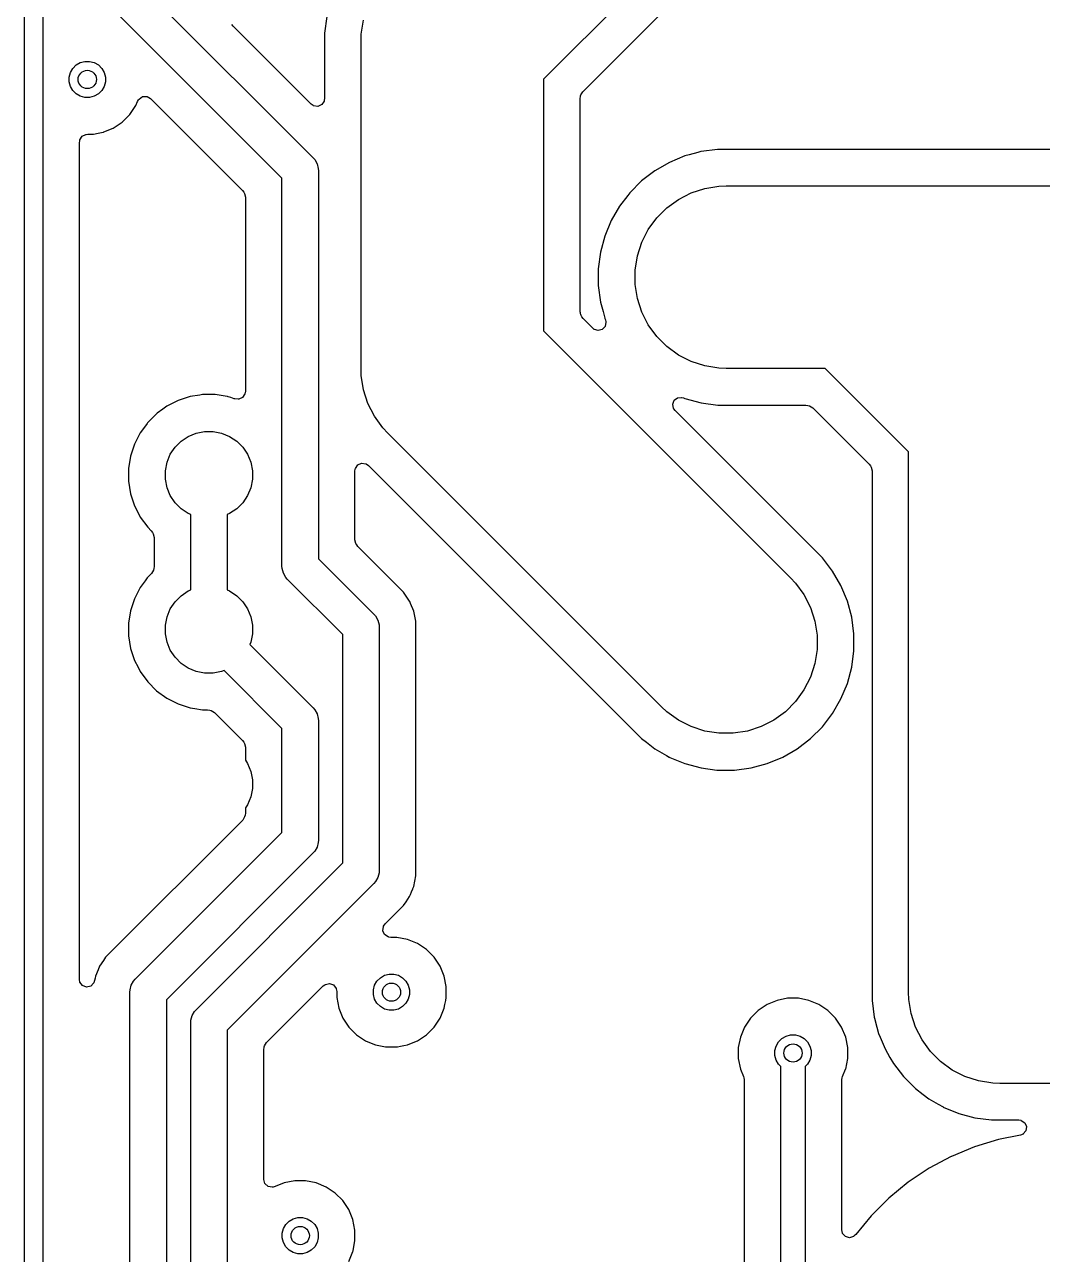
# Model space of a CAD drawing. Header units: inches. Extents: x 1.32 to 5.22, y -7.01 to -1.14.
# Drawn here: x 2.42 to 3.079, y -4.717 to -3.921 of the extents above; entities that cross this region are included whole.
import ezdxf

# ---------------------------------------------------------------- set-up
doc = ezdxf.new("R2010")
doc.units = ezdxf.units.IN
doc.header["$MEASUREMENT"] = 0
doc.layers.add('F.Cu', color=13, linetype='CONTINUOUS', true_color=0xc83434)

msp = doc.modelspace()

# ---------------------------------------------------------------- linework, layer by layer
at = {"layer": 'F.Cu', "linetype": 'CONTINUOUS'}
for p, q in [((2.87387, -3.83858), (2.75591, -3.95655)), ((2.4626, -3.86322), (2.60678, -4.0074)), ((2.78127, -3.96462), (2.88174, -3.86415)), ((2.43189, -3.88268), (2.43189, -4.74637)), ((2.58661, -4.02064), (2.44244, -3.87646)), ((2.42008, -4.74882), (2.42008, -3.88512)), ((2.55505, -3.92224), (2.55422, -3.92112)), ((2.60542, -3.9726), (2.55505, -3.92224)), ((2.61557, -3.91592), (2.61415, -3.92667)), ((2.63798, -3.92745), (2.63943, -3.9183)), ((2.61415, -3.92667), (2.61415, -3.92667)), ((2.61415, -3.92667), (2.61415, -3.96885)), ((2.6378, -3.93209), (2.63798, -3.92745)), ((2.6378, -4.1437), (2.6378, -3.93209)), ((2.45344, -3.94732), (2.45611, -3.94578)), ((2.45611, -3.94578), (2.45909, -3.94498)), ((2.45909, -3.94498), (2.46217, -3.94498)), ((2.46217, -3.94498), (2.46515, -3.94578)), ((2.46515, -3.94578), (2.46782, -3.94732)), ((2.44892, -3.95515), (2.44972, -3.95217)), ((2.44972, -3.95217), (2.45126, -3.9495)), ((2.45126, -3.9495), (2.45344, -3.94732)), ((2.46782, -3.94732), (2.47, -3.9495)), ((2.47, -3.9495), (2.47154, -3.95217)), ((2.47154, -3.95217), (2.47234, -3.95515)), ((2.44892, -3.95823), (2.44892, -3.95515)), ((2.44972, -3.96121), (2.44892, -3.95823)), ((2.45126, -3.96388), (2.44972, -3.96121)), ((2.47154, -3.96121), (2.47, -3.96388)), ((2.47234, -3.95823), (2.47154, -3.96121)), ((2.47234, -3.95515), (2.47234, -3.95823)), ((2.75591, -3.95655), (2.75591, -4.11924)), ((2.45344, -3.96606), (2.45126, -3.96388)), ((2.45611, -3.9676), (2.45344, -3.96606)), ((2.45909, -3.9684), (2.45611, -3.9676)), ((2.46217, -3.9684), (2.45909, -3.9684)), ((2.46515, -3.9676), (2.46217, -3.9684)), ((2.46782, -3.96606), (2.46515, -3.9676)), ((2.47, -3.96388), (2.46782, -3.96606)), ((2.49308, -3.971), (2.49379, -3.96981)), ((2.49379, -3.96981), (2.49413, -3.96938)), ((2.49413, -3.96938), (2.49639, -3.96781)), ((2.49639, -3.96781), (2.49914, -3.96771)), ((2.49914, -3.96771), (2.49934, -3.96776)), ((2.49934, -3.96776), (2.50158, -3.96904)), ((2.50158, -3.96904), (2.56105, -4.02851)), ((2.61396, -3.97023), (2.61383, -3.97065)), ((2.61415, -3.96885), (2.61396, -3.97023)), ((2.77955, -3.96906), (2.77974, -3.96769)), ((2.77955, -4.10701), (2.77955, -3.96906)), ((2.77974, -3.96769), (2.77985, -3.96734)), ((2.77985, -3.96734), (2.78004, -3.9667)), ((2.78004, -3.9667), (2.78127, -3.96462)), ((2.48817, -3.97929), (2.49205, -3.97349)), ((2.49205, -3.97349), (2.49308, -3.971)), ((2.60684, -3.97359), (2.60542, -3.9726)), ((2.60712, -3.97372), (2.60684, -3.97359)), ((2.60984, -3.97411), (2.60712, -3.97372)), ((2.61234, -3.97297), (2.60984, -3.97411)), ((2.61383, -3.97065), (2.61234, -3.97297)), ((2.47742, -3.98811), (2.48323, -3.98423)), ((2.48323, -3.98423), (2.48817, -3.97929)), ((2.4559, -3.99576), (2.45739, -3.99345)), ((2.45739, -3.99345), (2.45744, -3.9934)), ((2.45744, -3.9934), (2.4596, -3.99232)), ((2.4596, -3.99232), (2.4599, -3.99226)), ((2.4599, -3.99226), (2.46094, -3.99215)), ((2.46094, -3.99215), (2.46428, -3.99215)), ((2.46428, -3.99215), (2.46459, -3.99205)), ((2.46459, -3.99205), (2.46759, -3.99146)), ((2.46759, -3.99146), (2.47097, -3.99078)), ((2.47097, -3.99078), (2.4711, -3.99073)), ((2.47097, -3.99078), (2.47097, -3.99078)), ((2.47097, -3.99078), (2.47097, -3.99078)), ((2.47097, -3.99078), (2.47097, -3.99078)), ((2.47097, -3.99078), (2.47097, -3.99078)), ((2.4711, -3.99073), (2.47141, -3.9906)), ((2.47141, -3.9906), (2.47742, -3.98811)), ((2.47141, -3.9906), (2.47141, -3.9906)), ((2.47742, -3.98811), (2.47742, -3.98811)), ((2.47742, -3.98811), (2.47742, -3.98811)), ((2.45553, -3.99773), (2.45573, -3.99635)), ((2.45553, -4.53897), (2.45553, -3.99773)), ((2.45573, -3.99635), (2.45577, -3.99622)), ((2.45577, -3.99622), (2.4559, -3.99576)), ((2.86843, -4.00197), (2.85785, -4.00336)), ((2.86851, -4.00196), (2.86843, -4.00197)), ((2.8686, -4.00195), (2.86851, -4.00196)), ((2.96802, -4.00195), (2.8686, -4.00195)), ((2.8686, -4.00195), (2.8686, -4.00195)), ((2.8686, -4.00195), (2.8686, -4.00195)), ((3.23377, -4.00195), (2.96802, -4.00195)), ((2.60678, -4.0074), (2.6078, -4.00856)), ((2.6078, -4.00856), (2.60934, -4.01123)), ((2.83736, -4.01032), (2.82797, -4.01574)), ((2.84738, -4.00617), (2.83736, -4.01032)), ((2.83736, -4.01032), (2.83736, -4.01032)), ((2.85013, -4.00543), (2.84738, -4.00617)), ((2.85563, -4.00396), (2.85013, -4.00543)), ((2.85771, -4.0034), (2.85563, -4.00396)), ((2.85563, -4.00396), (2.85563, -4.00396)), ((2.85778, -4.00338), (2.85771, -4.0034)), ((2.85785, -4.00336), (2.85778, -4.00338)), ((2.85785, -4.00336), (2.85785, -4.00336)), ((2.60934, -4.01123), (2.61014, -4.01421)), ((2.61014, -4.01421), (2.61024, -4.01575)), ((2.61024, -4.01575), (2.61024, -4.26676)), ((2.82797, -4.01574), (2.81937, -4.02234)), ((2.82797, -4.01574), (2.82797, -4.01574)), ((2.58661, -4.27165), (2.58661, -4.02064)), ((2.81937, -4.02234), (2.81171, -4.03)), ((2.81937, -4.02234), (2.81937, -4.02234)), ((2.81937, -4.02234), (2.81937, -4.02234)), ((2.86023, -4.02722), (2.86938, -4.02577)), ((2.86938, -4.02577), (2.87402, -4.02559)), ((2.87402, -4.02559), (2.9626, -4.02559)), ((2.9626, -4.02559), (3.22835, -4.02559)), ((2.56105, -4.02851), (2.56188, -4.02962)), ((2.56188, -4.02962), (2.56238, -4.03053)), ((2.56238, -4.03053), (2.56297, -4.03287)), ((2.56297, -4.03287), (2.56297, -4.15818)), ((2.81036, -4.03176), (2.80511, -4.0386)), ((2.81171, -4.03), (2.81036, -4.03176)), ((2.81171, -4.03), (2.81171, -4.03)), ((2.81171, -4.03), (2.81171, -4.03)), ((2.81171, -4.03), (2.81171, -4.03)), ((2.84316, -4.03429), (2.85142, -4.03009)), ((2.85142, -4.03009), (2.86023, -4.02722)), ((2.80511, -4.0386), (2.79969, -4.04799)), ((2.80511, -4.0386), (2.80511, -4.0386)), ((2.82911, -4.04629), (2.83566, -4.03974)), ((2.83566, -4.03974), (2.84316, -4.03429)), ((2.79969, -4.04799), (2.79554, -4.05801)), ((2.79969, -4.04799), (2.79969, -4.04799)), ((2.82366, -4.05379), (2.82911, -4.04629)), ((2.79554, -4.05801), (2.79273, -4.06848)), ((2.79554, -4.05801), (2.79554, -4.05801)), ((2.81946, -4.06205), (2.82366, -4.05379)), ((2.81659, -4.07086), (2.81946, -4.06205)), ((2.79273, -4.06848), (2.79132, -4.07922)), ((2.79273, -4.06848), (2.79273, -4.06848)), ((2.79273, -4.06848), (2.79273, -4.06848)), ((2.81514, -4.08001), (2.81659, -4.07086)), ((2.79132, -4.07922), (2.79132, -4.07923)), ((2.79132, -4.07923), (2.79132, -4.09007)), ((2.81514, -4.08928), (2.81514, -4.08001)), ((2.81659, -4.09843), (2.81514, -4.08928)), ((2.79132, -4.09007), (2.79132, -4.09007)), ((2.79132, -4.09007), (2.79273, -4.10081)), ((2.79273, -4.10081), (2.79273, -4.10081)), ((2.79273, -4.10081), (2.79437, -4.10693)), ((2.81946, -4.10725), (2.81659, -4.09843)), ((2.77974, -4.10775), (2.77955, -4.10701)), ((2.77973, -4.10833), (2.77974, -4.10775)), ((2.77999, -4.10875), (2.77973, -4.10833)), ((2.78014, -4.10935), (2.77999, -4.10875)), ((2.78064, -4.11026), (2.78014, -4.10935)), ((2.78147, -4.11137), (2.78064, -4.11026)), ((2.78779, -4.11769), (2.78147, -4.11137)), ((2.79437, -4.10693), (2.7955, -4.11113)), ((2.7955, -4.11113), (2.79553, -4.11126)), ((2.79553, -4.11126), (2.79589, -4.11212)), ((2.79627, -4.11382), (2.79578, -4.11653)), ((2.79589, -4.11212), (2.79623, -4.11347)), ((2.79623, -4.11347), (2.79626, -4.11378)), ((2.79626, -4.11378), (2.79627, -4.11382)), ((2.82366, -4.1155), (2.81946, -4.10725)), ((2.75591, -4.11924), (2.91577, -4.27911)), ((2.78868, -4.11839), (2.78779, -4.11769)), ((2.78885, -4.1185), (2.78868, -4.11839)), ((2.79124, -4.11922), (2.78885, -4.1185)), ((2.79391, -4.11854), (2.79124, -4.11922)), ((2.79578, -4.11653), (2.79391, -4.11854)), ((2.82911, -4.123), (2.82366, -4.1155)), ((2.83566, -4.12955), (2.82911, -4.123)), ((2.84316, -4.135), (2.83566, -4.12955)), ((2.85142, -4.13921), (2.84316, -4.135)), ((2.63798, -4.14833), (2.6378, -4.1437)), ((2.86023, -4.14207), (2.85142, -4.13921)), ((2.86938, -4.14352), (2.86023, -4.14207)), ((2.87402, -4.1437), (2.86938, -4.14352)), ((2.93814, -4.1437), (2.87402, -4.1437)), ((2.99213, -4.19769), (2.93814, -4.1437)), ((2.63943, -4.15749), (2.63798, -4.14833)), ((2.5334, -4.16091), (2.5272, -4.16189)), ((2.53528, -4.16061), (2.5334, -4.16091)), ((2.54346, -4.16061), (2.53528, -4.16061)), ((2.53528, -4.16061), (2.53528, -4.16061)), ((2.55116, -4.16183), (2.54346, -4.16061)), ((2.54346, -4.16061), (2.54346, -4.16061)), ((2.56262, -4.16008), (2.56113, -4.1624)), ((2.56277, -4.15956), (2.56262, -4.16008)), ((2.56297, -4.15818), (2.56277, -4.15956)), ((2.64229, -4.1663), (2.63943, -4.15749)), ((2.51212, -4.16813), (2.50945, -4.17008)), ((2.51941, -4.16442), (2.51212, -4.16813)), ((2.5272, -4.16189), (2.51941, -4.16442)), ((2.55135, -4.16184), (2.55116, -4.16183)), ((2.55171, -4.16193), (2.55135, -4.16184)), ((2.55189, -4.162), (2.55171, -4.16193)), ((2.55344, -4.16251), (2.55189, -4.162)), ((2.55572, -4.16325), (2.55344, -4.16251)), ((2.55344, -4.16251), (2.55344, -4.16251)), ((2.55344, -4.16251), (2.55344, -4.16251)), ((2.55616, -4.16339), (2.55572, -4.16325)), ((2.55836, -4.16358), (2.55616, -4.16339)), ((2.55863, -4.16354), (2.55836, -4.16358)), ((2.56113, -4.1624), (2.55863, -4.16354)), ((2.55863, -4.16354), (2.55863, -4.16354)), ((2.6465, -4.17456), (2.64229, -4.1663)), ((2.83948, -4.16685), (2.84044, -4.16428)), ((2.84006, -4.16954), (2.83948, -4.16685)), ((2.84044, -4.16428), (2.84264, -4.16263)), ((2.84264, -4.16263), (2.84513, -4.16238)), ((2.84513, -4.16238), (2.84533, -4.16241)), ((2.84533, -4.16241), (2.84641, -4.16272)), ((2.84641, -4.16272), (2.84679, -4.16288)), ((2.84679, -4.16288), (2.84738, -4.16312)), ((2.84738, -4.16312), (2.85785, -4.16593)), ((2.85785, -4.16593), (2.8686, -4.16734)), ((2.8686, -4.16734), (2.92562, -4.16734)), ((2.92562, -4.16734), (2.927, -4.16754)), ((2.927, -4.16754), (2.92799, -4.16783)), ((2.92799, -4.16783), (2.93007, -4.16906)), ((2.93007, -4.16906), (2.96656, -4.20556)), ((2.50568, -4.17277), (2.49954, -4.17891)), ((2.50597, -4.1726), (2.50568, -4.17277)), ((2.50945, -4.17008), (2.50597, -4.1726)), ((2.50945, -4.17008), (2.50945, -4.17008)), ((2.65194, -4.18205), (2.6465, -4.17456)), ((2.84023, -4.16985), (2.84006, -4.16954)), ((2.84106, -4.17096), (2.84023, -4.16985)), ((2.93632, -4.26622), (2.84106, -4.17096)), ((2.49491, -4.18535), (2.49119, -4.19264)), ((2.49765, -4.18157), (2.49491, -4.18535)), ((2.49938, -4.1792), (2.49765, -4.18157)), ((2.49765, -4.18157), (2.49765, -4.18157)), ((2.49954, -4.17891), (2.49938, -4.1792)), ((2.53114, -4.18547), (2.53659, -4.18439)), ((2.53659, -4.18439), (2.54215, -4.18439)), ((2.54215, -4.18439), (2.5476, -4.18547)), ((2.65509, -4.18546), (2.65194, -4.18205)), ((2.49119, -4.19264), (2.48866, -4.20042)), ((2.51746, -4.19462), (2.52139, -4.19069)), ((2.52139, -4.19069), (2.52601, -4.1876)), ((2.52601, -4.1876), (2.53114, -4.18547)), ((2.5476, -4.18547), (2.55273, -4.1876)), ((2.55273, -4.1876), (2.55735, -4.19069)), ((2.55735, -4.19069), (2.56128, -4.19462)), ((2.83226, -4.36262), (2.65509, -4.18546)), ((2.48866, -4.20042), (2.48738, -4.20851)), ((2.51224, -4.20437), (2.51437, -4.19924)), ((2.51437, -4.19924), (2.51746, -4.19462)), ((2.56128, -4.19462), (2.56437, -4.19924)), ((2.56437, -4.19924), (2.5665, -4.20437)), ((2.99213, -4.54724), (2.99213, -4.19769)), ((2.48738, -4.20851), (2.48738, -4.21669)), ((2.51116, -4.20982), (2.51224, -4.20437)), ((2.5665, -4.20437), (2.56758, -4.20982)), ((2.63388, -4.21017), (2.63408, -4.20879)), ((2.63408, -4.20879), (2.6342, -4.20836)), ((2.6342, -4.20836), (2.63569, -4.20605)), ((2.63569, -4.20605), (2.63819, -4.20491)), ((2.63819, -4.20491), (2.64091, -4.2053)), ((2.64091, -4.2053), (2.64119, -4.20542)), ((2.64119, -4.20542), (2.64261, -4.20641)), ((2.64261, -4.20641), (2.81937, -4.38317)), ((2.96656, -4.20556), (2.96739, -4.20667)), ((2.96739, -4.20667), (2.96789, -4.20758)), ((2.96789, -4.20758), (2.96848, -4.20992)), ((2.48738, -4.21669), (2.48866, -4.22477)), ((2.51116, -4.21538), (2.51116, -4.20982)), ((2.51224, -4.22083), (2.51116, -4.21538)), ((2.56758, -4.21538), (2.5665, -4.22083)), ((2.56758, -4.20982), (2.56758, -4.21538)), ((2.63388, -4.25453), (2.63388, -4.21017)), ((2.96848, -4.20992), (2.96848, -4.55266)), ((2.48866, -4.22477), (2.48866, -4.22477)), ((2.48866, -4.22477), (2.48866, -4.22477)), ((2.48866, -4.22477), (2.48866, -4.22477)), ((2.48866, -4.22477), (2.49119, -4.23256)), ((2.51437, -4.22596), (2.51224, -4.22083)), ((2.5665, -4.22083), (2.56437, -4.22596)), ((2.49119, -4.23256), (2.49416, -4.23838)), ((2.51746, -4.23058), (2.51437, -4.22596)), ((2.52139, -4.23451), (2.51746, -4.23058)), ((2.56128, -4.23058), (2.55735, -4.23451)), ((2.56437, -4.22596), (2.56128, -4.23058)), ((2.49416, -4.23838), (2.49491, -4.23985)), ((2.49491, -4.23985), (2.49972, -4.24647)), ((2.52601, -4.2376), (2.52139, -4.23451)), ((2.52756, -4.23824), (2.52601, -4.2376)), ((2.52756, -4.28696), (2.52756, -4.23824)), ((2.55273, -4.2376), (2.55118, -4.23824)), ((2.55118, -4.23824), (2.55118, -4.28696)), ((2.55735, -4.23451), (2.55273, -4.2376)), ((2.49972, -4.24647), (2.49972, -4.24647)), ((2.49972, -4.24647), (2.50199, -4.24874)), ((2.50199, -4.24874), (2.50282, -4.24985)), ((2.50282, -4.24985), (2.50332, -4.25076)), ((2.50332, -4.25076), (2.50392, -4.2531)), ((2.50392, -4.2531), (2.50392, -4.2718)), ((2.63448, -4.25687), (2.63388, -4.25453)), ((2.63497, -4.25778), (2.63448, -4.25687)), ((2.6358, -4.25889), (2.63497, -4.25778)), ((2.64828, -4.27137), (2.6358, -4.25889)), ((2.50392, -4.2718), (2.50372, -4.27318)), ((2.58672, -4.2732), (2.58661, -4.27165)), ((2.61024, -4.26676), (2.64615, -4.30267)), ((2.66472, -4.28781), (2.64828, -4.27137)), ((2.94292, -4.27482), (2.93632, -4.26622)), ((2.93632, -4.26622), (2.93632, -4.26622)), ((2.93632, -4.26622), (2.93632, -4.26622)), ((2.93632, -4.26622), (2.93632, -4.26622)), ((2.49938, -4.2792), (2.498, -4.28109)), ((2.49954, -4.27891), (2.49938, -4.2792)), ((2.5022, -4.27625), (2.49954, -4.27891)), ((2.50343, -4.27417), (2.5022, -4.27625)), ((2.50372, -4.27318), (2.50343, -4.27417)), ((2.58751, -4.27617), (2.58672, -4.2732)), ((2.58905, -4.27884), (2.58751, -4.27617)), ((2.59007, -4.28001), (2.58905, -4.27884)), ((2.62598, -4.31592), (2.59007, -4.28001)), ((2.91577, -4.27911), (2.91892, -4.28251)), ((2.9483, -4.28414), (2.94292, -4.27482)), ((2.49491, -4.28535), (2.49119, -4.29264)), ((2.498, -4.28109), (2.49491, -4.28535)), ((2.49491, -4.28535), (2.49491, -4.28535)), ((2.49491, -4.28535), (2.49491, -4.28535)), ((2.498, -4.28109), (2.498, -4.28109)), ((2.52139, -4.29069), (2.52601, -4.2876)), ((2.52601, -4.2876), (2.52756, -4.28696)), ((2.55118, -4.28696), (2.55273, -4.2876)), ((2.55273, -4.2876), (2.55735, -4.29069)), ((2.66533, -4.28842), (2.66472, -4.28781)), ((2.66921, -4.29423), (2.66533, -4.28842)), ((2.66533, -4.28842), (2.66533, -4.28842)), ((2.91892, -4.28251), (2.92437, -4.29001)), ((2.94833, -4.28419), (2.9483, -4.28414)), ((2.94834, -4.28421), (2.94833, -4.28419)), ((2.95249, -4.29423), (2.94834, -4.28421)), ((2.94834, -4.28421), (2.94834, -4.28421)), ((2.94834, -4.28421), (2.94834, -4.28421)), ((2.49119, -4.29264), (2.48866, -4.30042)), ((2.51437, -4.29924), (2.51746, -4.29462)), ((2.51746, -4.29462), (2.52139, -4.29069)), ((2.55735, -4.29069), (2.56128, -4.29462)), ((2.56128, -4.29462), (2.56437, -4.29924)), ((2.66924, -4.29427), (2.66921, -4.29423)), ((2.6693, -4.29445), (2.66924, -4.29427)), ((2.66987, -4.29581), (2.6693, -4.29445)), ((2.67189, -4.30068), (2.66987, -4.29581)), ((2.92437, -4.29001), (2.92858, -4.29827)), ((2.9553, -4.3047), (2.95249, -4.29423)), ((2.48866, -4.30042), (2.48738, -4.30851)), ((2.51116, -4.30982), (2.51224, -4.30437)), ((2.51224, -4.30437), (2.51437, -4.29924)), ((2.56437, -4.29924), (2.5665, -4.30437)), ((2.5665, -4.30437), (2.56758, -4.30982)), ((2.64615, -4.30267), (2.64717, -4.30383)), ((2.64717, -4.30383), (2.64871, -4.3065)), ((2.67316, -4.30711), (2.67189, -4.30068)), ((2.92858, -4.29827), (2.93144, -4.30708)), ((2.95671, -4.31545), (2.9553, -4.3047)), ((2.48738, -4.30851), (2.48738, -4.31669)), ((2.51116, -4.31538), (2.51116, -4.30982)), ((2.56758, -4.30982), (2.56758, -4.31538)), ((2.64871, -4.3065), (2.64951, -4.30948)), ((2.64951, -4.30948), (2.64961, -4.31102)), ((2.64961, -4.31102), (2.64961, -4.4685)), ((2.67325, -4.30753), (2.67316, -4.30711)), ((2.67325, -4.46501), (2.67325, -4.30753)), ((2.93144, -4.30708), (2.93289, -4.31623)), ((2.48738, -4.31669), (2.48866, -4.32477)), ((2.51224, -4.32083), (2.51116, -4.31538)), ((2.56758, -4.31538), (2.5665, -4.32083)), ((2.62598, -4.46361), (2.62598, -4.31592)), ((2.93289, -4.31623), (2.93289, -4.3255)), ((2.95671, -4.32629), (2.95671, -4.31545)), ((2.48866, -4.32477), (2.48866, -4.32477)), ((2.48866, -4.32477), (2.48866, -4.32477)), ((2.48866, -4.32477), (2.48866, -4.32477)), ((2.48866, -4.32477), (2.49119, -4.33256)), ((2.51437, -4.32596), (2.51224, -4.32083)), ((2.51746, -4.33058), (2.51437, -4.32596)), ((2.5665, -4.32083), (2.56585, -4.32238)), ((2.56585, -4.32238), (2.60678, -4.3633)), ((2.93289, -4.3255), (2.93144, -4.33465)), ((2.9553, -4.33703), (2.95671, -4.32629)), ((2.49119, -4.33256), (2.49347, -4.33703)), ((2.52139, -4.33451), (2.51746, -4.33058)), ((2.52601, -4.3376), (2.52139, -4.33451)), ((2.93144, -4.33465), (2.92858, -4.34347)), ((2.49347, -4.33703), (2.49491, -4.33985)), ((2.49491, -4.33985), (2.49972, -4.34647)), ((2.53114, -4.33972), (2.52601, -4.3376)), ((2.53659, -4.34081), (2.53114, -4.33972)), ((2.54215, -4.34081), (2.53659, -4.34081)), ((2.5476, -4.33972), (2.54215, -4.34081)), ((2.54915, -4.33908), (2.5476, -4.33972)), ((2.58661, -4.37655), (2.54915, -4.33908)), ((2.92858, -4.34347), (2.92437, -4.35172)), ((2.95249, -4.34751), (2.9553, -4.33703)), ((2.49972, -4.34647), (2.5055, -4.35225)), ((2.5055, -4.35225), (2.51212, -4.35706)), ((2.92437, -4.35172), (2.91892, -4.35922)), ((2.94834, -4.35752), (2.95249, -4.34751)), ((2.51212, -4.35706), (2.51941, -4.36078)), ((2.91892, -4.35922), (2.91237, -4.36577)), ((2.94292, -4.36691), (2.94834, -4.35752)), ((2.51941, -4.36078), (2.5272, -4.36331)), ((2.5272, -4.36331), (2.53023, -4.36379)), ((2.53023, -4.36379), (2.53528, -4.36459)), ((2.53528, -4.36459), (2.53528, -4.36459)), ((2.53528, -4.36459), (2.5385, -4.36459)), ((2.5385, -4.36459), (2.53987, -4.36478)), ((2.53987, -4.36478), (2.54087, -4.36508)), ((2.54087, -4.36508), (2.54294, -4.36631)), ((2.54294, -4.36631), (2.56105, -4.38441)), ((2.60678, -4.3633), (2.6078, -4.36446)), ((2.6078, -4.36446), (2.60934, -4.36713)), ((2.60934, -4.36713), (2.61014, -4.37011)), ((2.83566, -4.36577), (2.83226, -4.36262)), ((2.84316, -4.37122), (2.83566, -4.36577)), ((2.91237, -4.36577), (2.90487, -4.37122)), ((2.93632, -4.37551), (2.94292, -4.36691)), ((2.61014, -4.37011), (2.61024, -4.37165)), ((2.61024, -4.37165), (2.61024, -4.44882)), ((2.85142, -4.37543), (2.84316, -4.37122)), ((2.86023, -4.37829), (2.85142, -4.37543)), ((2.89662, -4.37543), (2.8878, -4.37829)), ((2.90487, -4.37122), (2.89662, -4.37543)), ((2.92866, -4.38317), (2.93632, -4.37551)), ((2.58661, -4.44393), (2.58661, -4.37655)), ((2.81937, -4.38317), (2.81937, -4.38317)), ((2.81937, -4.38317), (2.81937, -4.38317)), ((2.81937, -4.38317), (2.81937, -4.38317)), ((2.81937, -4.38317), (2.82244, -4.38552)), ((2.86938, -4.37974), (2.86023, -4.37829)), ((2.87865, -4.37974), (2.86938, -4.37974)), ((2.8878, -4.37829), (2.87865, -4.37974)), ((2.92006, -4.38977), (2.92866, -4.38317)), ((2.56105, -4.38441), (2.56188, -4.38552)), ((2.56188, -4.38552), (2.56238, -4.38643)), ((2.56238, -4.38643), (2.56297, -4.38877)), ((2.56297, -4.38877), (2.56297, -4.39715)), ((2.82244, -4.38552), (2.82797, -4.38977)), ((2.82797, -4.38977), (2.83546, -4.39409)), ((2.91067, -4.39519), (2.92006, -4.38977)), ((2.56297, -4.39715), (2.56437, -4.39924)), ((2.56437, -4.39924), (2.5665, -4.40437)), ((2.83546, -4.39409), (2.83723, -4.39512)), ((2.83723, -4.39512), (2.83729, -4.39516)), ((2.83729, -4.39516), (2.83743, -4.39523)), ((2.83743, -4.39523), (2.83745, -4.39525)), ((2.83745, -4.39525), (2.83766, -4.39532)), ((2.83766, -4.39532), (2.84738, -4.39934)), ((2.84738, -4.39934), (2.85785, -4.40215)), ((2.89018, -4.40215), (2.90065, -4.39934)), ((2.90065, -4.39934), (2.91067, -4.39519)), ((2.5665, -4.40437), (2.56758, -4.40982)), ((2.85785, -4.40215), (2.86811, -4.4035)), ((2.86811, -4.4035), (2.86811, -4.4035)), ((2.86811, -4.4035), (2.86811, -4.4035)), ((2.86811, -4.4035), (2.86859, -4.40356)), ((2.86859, -4.40356), (2.86859, -4.40356)), ((2.86859, -4.40356), (2.8686, -4.40356)), ((2.8686, -4.40356), (2.8686, -4.40356)), ((2.8686, -4.40356), (2.8686, -4.40356)), ((2.8686, -4.40356), (2.87944, -4.40356)), ((2.87944, -4.40356), (2.89018, -4.40215)), ((2.87944, -4.40356), (2.87944, -4.40356)), ((2.56758, -4.41538), (2.5665, -4.42083)), ((2.56758, -4.40982), (2.56758, -4.41538)), ((2.5665, -4.42083), (2.56437, -4.42596)), ((2.56297, -4.43141), (2.56277, -4.43279)), ((2.56437, -4.42596), (2.56297, -4.42805)), ((2.56297, -4.42805), (2.56297, -4.43141)), ((2.56125, -4.43586), (2.47246, -4.52464)), ((2.56248, -4.43378), (2.56125, -4.43586)), ((2.56277, -4.43279), (2.56248, -4.43378)), ((2.49165, -4.53889), (2.58661, -4.44393)), ((2.60934, -4.45334), (2.6078, -4.45601)), ((2.61014, -4.45036), (2.60934, -4.45334)), ((2.61024, -4.44882), (2.61014, -4.45036)), ((2.60678, -4.45717), (2.51181, -4.55214)), ((2.53102, -4.55858), (2.62598, -4.46361)), ((2.6078, -4.45601), (2.60678, -4.45717)), ((2.64951, -4.47005), (2.64871, -4.47302)), ((2.64961, -4.4685), (2.64951, -4.47005)), ((2.67325, -4.472), (2.67325, -4.46501)), ((2.64615, -4.47686), (2.55118, -4.57182)), ((2.64717, -4.47569), (2.64615, -4.47686)), ((2.64871, -4.47302), (2.64717, -4.47569)), ((2.67134, -4.48017), (2.67189, -4.47885)), ((2.67189, -4.47885), (2.67325, -4.472)), ((2.66689, -4.48878), (2.66921, -4.4853)), ((2.66921, -4.4853), (2.6697, -4.48412)), ((2.6697, -4.48412), (2.67043, -4.48236)), ((2.67043, -4.48236), (2.67127, -4.48034)), ((2.67043, -4.48236), (2.67043, -4.48236)), ((2.67127, -4.48034), (2.67134, -4.48017)), ((2.67127, -4.48034), (2.67127, -4.48034)), ((2.65338, -4.50306), (2.66533, -4.4911)), ((2.66533, -4.4911), (2.66689, -4.48878)), ((2.65239, -4.50448), (2.65338, -4.50306)), ((2.65187, -4.50748), (2.65227, -4.50476)), ((2.65302, -4.50998), (2.65187, -4.50748)), ((2.65227, -4.50476), (2.65239, -4.50448)), ((2.65533, -4.51147), (2.65302, -4.50998)), ((2.65576, -4.51159), (2.65533, -4.51147)), ((2.65713, -4.51179), (2.65576, -4.51159)), ((2.66097, -4.51179), (2.65713, -4.51179)), ((2.66782, -4.51315), (2.66097, -4.51179)), ((2.66097, -4.51179), (2.66097, -4.51179)), ((2.66097, -4.51179), (2.66097, -4.51179)), ((2.67427, -4.51583), (2.66782, -4.51315)), ((2.66782, -4.51315), (2.66782, -4.51315)), ((2.66782, -4.51315), (2.66782, -4.51315)), ((2.68008, -4.51971), (2.67427, -4.51583)), ((2.67427, -4.51583), (2.67427, -4.51583)), ((2.67427, -4.51583), (2.67427, -4.51583)), ((2.67427, -4.51583), (2.67427, -4.51583)), ((2.67427, -4.51583), (2.67427, -4.51583)), ((2.47104, -4.52677), (2.46858, -4.53045)), ((2.47246, -4.52464), (2.47104, -4.52677)), ((2.47104, -4.52677), (2.47104, -4.52677)), ((2.47246, -4.52464), (2.47246, -4.52464)), ((2.68502, -4.52464), (2.68008, -4.51971)), ((2.68008, -4.51971), (2.68008, -4.51971)), ((2.68008, -4.51971), (2.68008, -4.51971)), ((2.6889, -4.53045), (2.68502, -4.52464)), ((2.68502, -4.52464), (2.68502, -4.52464)), ((2.68502, -4.52464), (2.68502, -4.52464)), ((2.68502, -4.52464), (2.68502, -4.52464)), ((2.46759, -4.53284), (2.46591, -4.5369)), ((2.46858, -4.53045), (2.46759, -4.53284)), ((2.46759, -4.53284), (2.46759, -4.53284)), ((2.46858, -4.53045), (2.46858, -4.53045)), ((2.65296, -4.53633), (2.65594, -4.53553)), ((2.65594, -4.53553), (2.65902, -4.53553)), ((2.65902, -4.53553), (2.662, -4.53633)), ((2.69157, -4.5369), (2.6889, -4.53045)), ((2.6889, -4.53045), (2.6889, -4.53045)), ((2.45587, -4.54076), (2.45553, -4.53897)), ((2.4559, -4.54082), (2.45587, -4.54076)), ((2.45758, -4.543), (2.4559, -4.54082)), ((2.46018, -4.54391), (2.45758, -4.543)), ((2.46285, -4.54328), (2.46018, -4.54391)), ((2.46476, -4.5413), (2.46285, -4.54328)), ((2.46488, -4.54109), (2.46476, -4.5413)), ((2.46534, -4.53977), (2.46488, -4.54109)), ((2.46564, -4.53827), (2.46534, -4.53977)), ((2.46591, -4.5369), (2.46564, -4.53827)), ((2.46564, -4.53827), (2.46564, -4.53827)), ((2.48829, -4.5457), (2.48909, -4.54272)), ((2.48909, -4.54272), (2.49063, -4.54005)), ((2.49063, -4.54005), (2.49165, -4.53889)), ((2.57654, -4.57989), (2.6132, -4.54324)), ((2.6132, -4.54324), (2.61431, -4.54241)), ((2.61431, -4.54241), (2.6147, -4.54219)), ((2.6147, -4.54219), (2.61739, -4.54161)), ((2.61739, -4.54161), (2.61997, -4.54257)), ((2.61997, -4.54257), (2.62161, -4.54477)), ((2.64577, -4.5457), (2.64657, -4.54272)), ((2.64657, -4.54272), (2.64811, -4.54005)), ((2.64811, -4.54005), (2.65029, -4.53787)), ((2.65029, -4.53787), (2.65296, -4.53633)), ((2.662, -4.53633), (2.66467, -4.53787)), ((2.66467, -4.53787), (2.66685, -4.54005)), ((2.66685, -4.54005), (2.66839, -4.54272)), ((2.66839, -4.54272), (2.66919, -4.5457)), ((2.69292, -4.54367), (2.69157, -4.5369)), ((2.69157, -4.5369), (2.69157, -4.5369)), ((2.48819, -4.54724), (2.48829, -4.5457)), ((2.48819, -5.07874), (2.48819, -4.54724)), ((2.62161, -4.54477), (2.62172, -4.54506)), ((2.62172, -4.54506), (2.62203, -4.54676)), ((2.62203, -4.54676), (2.62203, -4.55074)), ((2.62203, -4.55074), (2.62339, -4.55758)), ((2.64577, -4.54879), (2.64577, -4.5457)), ((2.64657, -4.55176), (2.64577, -4.54879)), ((2.66919, -4.54879), (2.66839, -4.55176)), ((2.66919, -4.5457), (2.66919, -4.54879)), ((2.69258, -4.55252), (2.69293, -4.55074)), ((2.69293, -4.54375), (2.69292, -4.54367)), ((2.69293, -4.55074), (2.69293, -4.54375)), ((2.69293, -4.54375), (2.69293, -4.54375)), ((2.69293, -4.54375), (2.69293, -4.54375)), ((2.91383, -4.55116), (2.90698, -4.55252)), ((2.92081, -4.55116), (2.91383, -4.55116)), ((2.91383, -4.55116), (2.91383, -4.55116)), ((2.91383, -4.55116), (2.91383, -4.55116)), ((2.92766, -4.55252), (2.92081, -4.55116)), ((2.92081, -4.55116), (2.92081, -4.55116)), ((2.92081, -4.55116), (2.92081, -4.55116)), ((2.99231, -4.55188), (2.99213, -4.54724)), ((2.51181, -4.55214), (2.51181, -5.07874)), ((2.53, -4.55974), (2.53102, -4.55858)), ((2.62339, -4.55758), (2.62339, -4.55758)), ((2.62339, -4.55758), (2.62339, -4.55759)), ((2.62339, -4.55759), (2.62606, -4.56404)), ((2.64811, -4.55443), (2.64657, -4.55176)), ((2.65029, -4.55661), (2.64811, -4.55443)), ((2.65296, -4.55816), (2.65029, -4.55661)), ((2.65594, -4.55895), (2.65296, -4.55816)), ((2.65902, -4.55895), (2.65594, -4.55895)), ((2.662, -4.55816), (2.65902, -4.55895)), ((2.66467, -4.55661), (2.662, -4.55816)), ((2.66685, -4.55443), (2.66467, -4.55661)), ((2.66839, -4.55176), (2.66685, -4.55443)), ((2.6889, -4.56404), (2.69157, -4.55759)), ((2.69157, -4.55759), (2.69205, -4.5552)), ((2.69205, -4.5552), (2.69258, -4.55252)), ((2.89472, -4.55908), (2.88979, -4.56401)), ((2.90053, -4.5552), (2.89472, -4.55908)), ((2.89472, -4.55908), (2.89472, -4.55908)), ((2.89472, -4.55908), (2.89472, -4.55908)), ((2.90698, -4.55252), (2.90053, -4.5552)), ((2.90053, -4.5552), (2.90053, -4.5552)), ((2.90053, -4.5552), (2.90053, -4.5552)), ((2.90698, -4.55252), (2.90698, -4.55252)), ((2.90698, -4.55252), (2.90698, -4.55252)), ((2.93412, -4.5552), (2.92766, -4.55252)), ((2.92766, -4.55252), (2.92766, -4.55252)), ((2.92766, -4.55252), (2.92766, -4.55252)), ((2.93992, -4.55908), (2.93412, -4.5552)), ((2.93412, -4.5552), (2.93412, -4.5552)), ((2.93412, -4.5552), (2.93412, -4.5552)), ((2.93412, -4.5552), (2.93412, -4.5552)), ((2.93412, -4.5552), (2.93412, -4.5552)), ((2.94486, -4.56401), (2.93992, -4.55908)), ((2.93992, -4.55908), (2.93992, -4.55908)), ((2.93992, -4.55908), (2.93992, -4.55908)), ((2.96848, -4.55266), (2.96848, -4.55266)), ((2.96848, -4.55266), (2.9699, -4.56341)), ((2.99376, -4.56103), (2.99231, -4.55188)), ((2.52756, -4.56693), (2.52766, -4.56539)), ((2.52756, -4.76378), (2.52756, -4.56693)), ((2.52766, -4.56539), (2.52846, -4.56241)), ((2.52846, -4.56241), (2.53, -4.55974)), ((2.62606, -4.56404), (2.62606, -4.56404)), ((2.62606, -4.56404), (2.62606, -4.56404)), ((2.62606, -4.56404), (2.62994, -4.56984)), ((2.68502, -4.56984), (2.6889, -4.56404)), ((2.88978, -4.56401), (2.88591, -4.56982)), ((2.88979, -4.56401), (2.88978, -4.56401)), ((2.88978, -4.56401), (2.88978, -4.56401)), ((2.94874, -4.56982), (2.94486, -4.56401)), ((2.94486, -4.56401), (2.94486, -4.56401)), ((2.94486, -4.56401), (2.94486, -4.56401)), ((2.9699, -4.56341), (2.9699, -4.56341)), ((2.9699, -4.56341), (2.97007, -4.56404)), ((2.97007, -4.56404), (2.97162, -4.56984)), ((2.99662, -4.56984), (2.99376, -4.56103)), ((2.55118, -4.57182), (2.55118, -4.75889)), ((2.62994, -4.56984), (2.62994, -4.56984)), ((2.62994, -4.56984), (2.62994, -4.56984)), ((2.62994, -4.56984), (2.63488, -4.57478)), ((2.63488, -4.57478), (2.63488, -4.57478)), ((2.63488, -4.57478), (2.63488, -4.57478)), ((2.63488, -4.57478), (2.64069, -4.57866)), ((2.67427, -4.57866), (2.68008, -4.57478)), ((2.68008, -4.57478), (2.68502, -4.56984)), ((2.8859, -4.56982), (2.88323, -4.57627)), ((2.88591, -4.56982), (2.8859, -4.56982)), ((2.8859, -4.56982), (2.8859, -4.56982)), ((2.9128, -4.5757), (2.91578, -4.5749)), ((2.91578, -4.5749), (2.91886, -4.5749)), ((2.91886, -4.5749), (2.92184, -4.5757)), ((2.95141, -4.57627), (2.94874, -4.56982)), ((2.94874, -4.56982), (2.94874, -4.56982)), ((2.97162, -4.56984), (2.9727, -4.57388)), ((2.9727, -4.57388), (2.97369, -4.57627)), ((3.00083, -4.5781), (2.99662, -4.56984)), ((2.57482, -4.58434), (2.57502, -4.58296)), ((2.57502, -4.58296), (2.5751, -4.5827)), ((2.5751, -4.5827), (2.57531, -4.58197)), ((2.57531, -4.58197), (2.57654, -4.57989)), ((2.64069, -4.57866), (2.64069, -4.57866)), ((2.64069, -4.57866), (2.64436, -4.58018)), ((2.64436, -4.58018), (2.64714, -4.58133)), ((2.64714, -4.58133), (2.64714, -4.58133)), ((2.64714, -4.58133), (2.64714, -4.58133)), ((2.64714, -4.58133), (2.64714, -4.58133)), ((2.64714, -4.58133), (2.65369, -4.58264)), ((2.65369, -4.58264), (2.6538, -4.58267)), ((2.6538, -4.58267), (2.65399, -4.5827)), ((2.65399, -4.5827), (2.66097, -4.5827)), ((2.66097, -4.5827), (2.66113, -4.5827)), ((2.66113, -4.5827), (2.66144, -4.5826)), ((2.66144, -4.5826), (2.66326, -4.58224)), ((2.66326, -4.58224), (2.66551, -4.58179)), ((2.66326, -4.58224), (2.66326, -4.58224)), ((2.66551, -4.58179), (2.66782, -4.58133)), ((2.66782, -4.58133), (2.66795, -4.58128)), ((2.66782, -4.58133), (2.66782, -4.58133)), ((2.66782, -4.58133), (2.66782, -4.58133)), ((2.66782, -4.58133), (2.66782, -4.58133)), ((2.66782, -4.58133), (2.66782, -4.58133)), ((2.66795, -4.58128), (2.66826, -4.58115)), ((2.66826, -4.58115), (2.67427, -4.57866)), ((2.66826, -4.58115), (2.66826, -4.58115)), ((2.67427, -4.57866), (2.67427, -4.57866)), ((2.67427, -4.57866), (2.67427, -4.57866)), ((2.88323, -4.57627), (2.88187, -4.58312)), ((2.88187, -4.58312), (2.88187, -4.58312)), ((2.88187, -4.58312), (2.88187, -4.59011)), ((2.88323, -4.57627), (2.88323, -4.57627)), ((2.88323, -4.57627), (2.88323, -4.57627)), ((2.90561, -4.58507), (2.90641, -4.58209)), ((2.90641, -4.58209), (2.90795, -4.57942)), ((2.90795, -4.57942), (2.91013, -4.57724)), ((2.91013, -4.57724), (2.9128, -4.5757)), ((2.92184, -4.5757), (2.92451, -4.57724)), ((2.92451, -4.57724), (2.92669, -4.57942)), ((2.92669, -4.57942), (2.92823, -4.58209)), ((2.92823, -4.58209), (2.92903, -4.58507)), ((2.95276, -4.58304), (2.95141, -4.57627)), ((2.95141, -4.57627), (2.95141, -4.57627)), ((2.95278, -4.58312), (2.95276, -4.58304)), ((2.95278, -4.59011), (2.95278, -4.58312)), ((2.97369, -4.57627), (2.97685, -4.5839)), ((3.00628, -4.5856), (3.00083, -4.5781)), ((2.57482, -4.66843), (2.57482, -4.58434)), ((2.88187, -4.59011), (2.88187, -4.59011)), ((2.88187, -4.59011), (2.88187, -4.59011)), ((2.88187, -4.59011), (2.88323, -4.59695)), ((2.90561, -4.58816), (2.90561, -4.58507)), ((2.90641, -4.59113), (2.90561, -4.58816)), ((2.90795, -4.5938), (2.90641, -4.59113)), ((2.92823, -4.59113), (2.92669, -4.5938)), ((2.92903, -4.58816), (2.92823, -4.59113)), ((2.92903, -4.58507), (2.92903, -4.58816)), ((2.95141, -4.59696), (2.95278, -4.59011)), ((2.95278, -4.59011), (2.95278, -4.59011)), ((2.97685, -4.5839), (2.97685, -4.5839)), ((2.97685, -4.5839), (2.98005, -4.58944)), ((2.98005, -4.58944), (2.98227, -4.59329)), ((3.01283, -4.59215), (3.00628, -4.5856)), ((2.88323, -4.59695), (2.88323, -4.59696)), ((2.88323, -4.59696), (2.88525, -4.60183)), ((2.90945, -4.5953), (2.90795, -4.5938)), ((2.90945, -5.47638), (2.90945, -4.5953)), ((2.92669, -4.5938), (2.9252, -4.5953)), ((2.9252, -4.5953), (2.9252, -5.47312)), ((2.94939, -4.60183), (2.95135, -4.59712)), ((2.95135, -4.59712), (2.95139, -4.59701)), ((2.95139, -4.59701), (2.95141, -4.59696)), ((2.95141, -4.59696), (2.95141, -4.59696)), ((2.95141, -4.59696), (2.95141, -4.59696)), ((2.98227, -4.59329), (2.98227, -4.59329)), ((2.98227, -4.59329), (2.98228, -4.5933)), ((2.98228, -4.5933), (2.98232, -4.59335)), ((2.98232, -4.59335), (2.98887, -4.60189)), ((3.02032, -4.5976), (3.01283, -4.59215)), ((3.02858, -4.6018), (3.02032, -4.5976)), ((2.88525, -4.60183), (2.88553, -4.60275)), ((2.88553, -4.60275), (2.88571, -4.60367)), ((2.88571, -4.60367), (2.88581, -4.60462)), ((2.88581, -4.60462), (2.88581, -5.47948)), ((2.94884, -4.60462), (2.94893, -4.60367)), ((2.94884, -4.70105), (2.94884, -4.60462)), ((2.94893, -4.60367), (2.94912, -4.60275)), ((2.94912, -4.60275), (2.94939, -4.60183)), ((2.98887, -4.60189), (2.98887, -4.60189)), ((2.98887, -4.60189), (2.99654, -4.60955)), ((3.03739, -4.60467), (3.02858, -4.6018)), ((3.04655, -4.60612), (3.03739, -4.60467)), ((3.05118, -4.6063), (3.04655, -4.60612)), ((3.12755, -4.6063), (3.05118, -4.6063)), ((2.99654, -4.60955), (2.99654, -4.60955)), ((2.99654, -4.60955), (3.00159, -4.61343)), ((3.00159, -4.61343), (3.00514, -4.61615)), ((3.00514, -4.61615), (3.01117, -4.61964)), ((3.01117, -4.61964), (3.01117, -4.61964)), ((3.01117, -4.61964), (3.01439, -4.62149)), ((3.01439, -4.62149), (3.01446, -4.62154)), ((3.01446, -4.62154), (3.01452, -4.62157)), ((3.01452, -4.62157), (3.01455, -4.62158)), ((3.01455, -4.62158), (3.02454, -4.62572)), ((3.02454, -4.62572), (3.03501, -4.62853)), ((3.03501, -4.62853), (3.04576, -4.62994)), ((3.04576, -4.62994), (3.0566, -4.62994)), ((3.0566, -4.62994), (3.06338, -4.62994)), ((3.06338, -4.62994), (3.06476, -4.63014)), ((3.06476, -4.63014), (3.06491, -4.63018)), ((3.06491, -4.63018), (3.06499, -4.63021)), ((3.06499, -4.63021), (3.0673, -4.63169)), ((3.06625, -4.639), (3.06619, -4.63903)), ((3.06805, -4.63692), (3.06625, -4.639)), ((3.0673, -4.63169), (3.06844, -4.6342)), ((3.06844, -4.6342), (3.06805, -4.63692)), ((3.05032, -4.64254), (3.03477, -4.64725)), ((3.06451, -4.63972), (3.05032, -4.64254)), ((3.05032, -4.64254), (3.05032, -4.64254)), ((3.05032, -4.64254), (3.05032, -4.64254)), ((3.05032, -4.64254), (3.05032, -4.64254)), ((3.05032, -4.64254), (3.05032, -4.64254)), ((3.05032, -4.64254), (3.05032, -4.64254)), ((3.06619, -4.63903), (3.06451, -4.63972)), ((3.01976, -4.65347), (3.00543, -4.66113)), ((3.01979, -4.65346), (3.01976, -4.65347)), ((3.01976, -4.65347), (3.01976, -4.65347)), ((3.03477, -4.64725), (3.01979, -4.65346)), ((3.00543, -4.66113), (2.99192, -4.67016)), ((3.00543, -4.66113), (3.00543, -4.66113)), ((3.00543, -4.66113), (3.00543, -4.66113)), ((2.57551, -4.67092), (2.57482, -4.66843)), ((2.58808, -4.67063), (2.58222, -4.67306)), ((2.59493, -4.66927), (2.58808, -4.67063)), ((2.58808, -4.67063), (2.58808, -4.67063)), ((2.58808, -4.67063), (2.58808, -4.67063)), ((2.60192, -4.66927), (2.59493, -4.66927)), ((2.59493, -4.66927), (2.59493, -4.66927)), ((2.59493, -4.66927), (2.59493, -4.66927)), ((2.60877, -4.67063), (2.60192, -4.66927)), ((2.60192, -4.66927), (2.60192, -4.66927)), ((2.60192, -4.66927), (2.60192, -4.66927)), ((2.61522, -4.67331), (2.60877, -4.67063)), ((2.60877, -4.67063), (2.60877, -4.67063)), ((2.60877, -4.67063), (2.60877, -4.67063)), ((2.99192, -4.67016), (2.97936, -4.68047)), ((2.99192, -4.67016), (2.99192, -4.67016)), ((2.99192, -4.67016), (2.99192, -4.67016)), ((2.57561, -4.6711), (2.57551, -4.67092)), ((2.57762, -4.67298), (2.57561, -4.6711)), ((2.57561, -4.6711), (2.57561, -4.6711)), ((2.58033, -4.67346), (2.57762, -4.67298)), ((2.58065, -4.67343), (2.58033, -4.67346)), ((2.58088, -4.67341), (2.58065, -4.67343)), ((2.58222, -4.67306), (2.58088, -4.67341)), ((2.62103, -4.67719), (2.61522, -4.67331)), ((2.61522, -4.67331), (2.61522, -4.67331)), ((2.61522, -4.67331), (2.61522, -4.67331)), ((2.61522, -4.67331), (2.61522, -4.67331)), ((2.61522, -4.67331), (2.61522, -4.67331)), ((2.62596, -4.68212), (2.62103, -4.67719)), ((2.62103, -4.67719), (2.62103, -4.67719)), ((2.62103, -4.67719), (2.62103, -4.67719)), ((2.62984, -4.68793), (2.62596, -4.68212)), ((2.62596, -4.68212), (2.62596, -4.68212)), ((2.62596, -4.68212), (2.62596, -4.68212)), ((2.97936, -4.68047), (2.96787, -4.69196)), ((2.59124, -4.69535), (2.59391, -4.69381)), ((2.59391, -4.69381), (2.59688, -4.69301)), ((2.59688, -4.69301), (2.59997, -4.69301)), ((2.59997, -4.69301), (2.60295, -4.69381)), ((2.60295, -4.69381), (2.60562, -4.69535)), ((2.63252, -4.69438), (2.62984, -4.68793)), ((2.62984, -4.68793), (2.62984, -4.68793)), ((2.63386, -4.70115), (2.63252, -4.69438)), ((2.63252, -4.69438), (2.63252, -4.69438)), ((2.96787, -4.69196), (2.95794, -4.70406)), ((2.58672, -4.70318), (2.58751, -4.7002)), ((2.58751, -4.7002), (2.58905, -4.69753)), ((2.58905, -4.69753), (2.59124, -4.69535)), ((2.60562, -4.69535), (2.6078, -4.69753)), ((2.6078, -4.69753), (2.60934, -4.7002)), ((2.60934, -4.7002), (2.61014, -4.70318)), ((2.63388, -4.70123), (2.63386, -4.70115)), ((2.63388, -4.70822), (2.63388, -4.70123)), ((2.63388, -4.70123), (2.63388, -4.70123)), ((2.63388, -4.70123), (2.63388, -4.70123)), ((2.94934, -4.7032), (2.94884, -4.70105)), ((2.58672, -4.70627), (2.58672, -4.70318)), ((2.58751, -4.70924), (2.58672, -4.70627)), ((2.58905, -4.71191), (2.58751, -4.70924)), ((2.60934, -4.70924), (2.6078, -4.71191)), ((2.61014, -4.70627), (2.60934, -4.70924)), ((2.61014, -4.70318), (2.61014, -4.70627)), ((2.63262, -4.71456), (2.63342, -4.7105)), ((2.63342, -4.7105), (2.63388, -4.70822)), ((2.94941, -4.70336), (2.94934, -4.7032)), ((2.95127, -4.70539), (2.94941, -4.70336)), ((2.94941, -4.70336), (2.94941, -4.70336)), ((2.95393, -4.70609), (2.95127, -4.70539)), ((2.95655, -4.70525), (2.95393, -4.70609)), ((2.95691, -4.70499), (2.95655, -4.70525)), ((2.95794, -4.70406), (2.95691, -4.70499)), ((2.59124, -4.71409), (2.58905, -4.71191)), ((2.59391, -4.71564), (2.59124, -4.71409)), ((2.59688, -4.71643), (2.59391, -4.71564)), ((2.59997, -4.71643), (2.59688, -4.71643)), ((2.60295, -4.71564), (2.59997, -4.71643)), ((2.60562, -4.71409), (2.60295, -4.71564)), ((2.6078, -4.71191), (2.60562, -4.71409)), ((2.62984, -4.72152), (2.63252, -4.71507)), ((2.63252, -4.71507), (2.63262, -4.71456)), ((2.63252, -4.71507), (2.63252, -4.71507)), ((2.63252, -4.71507), (2.63252, -4.71507))]:
    msp.add_line(p, q, dxfattribs=at)
at = {"layer": 'F.Cu'}
for centre in [(2.46063, -3.95669), (2.65748, -4.54724), (2.91732, -4.58661), (2.59843, -4.70472)]:
    msp.add_circle(centre, 0.00591, dxfattribs=at)

doc.saveas('drawing.dxf')
